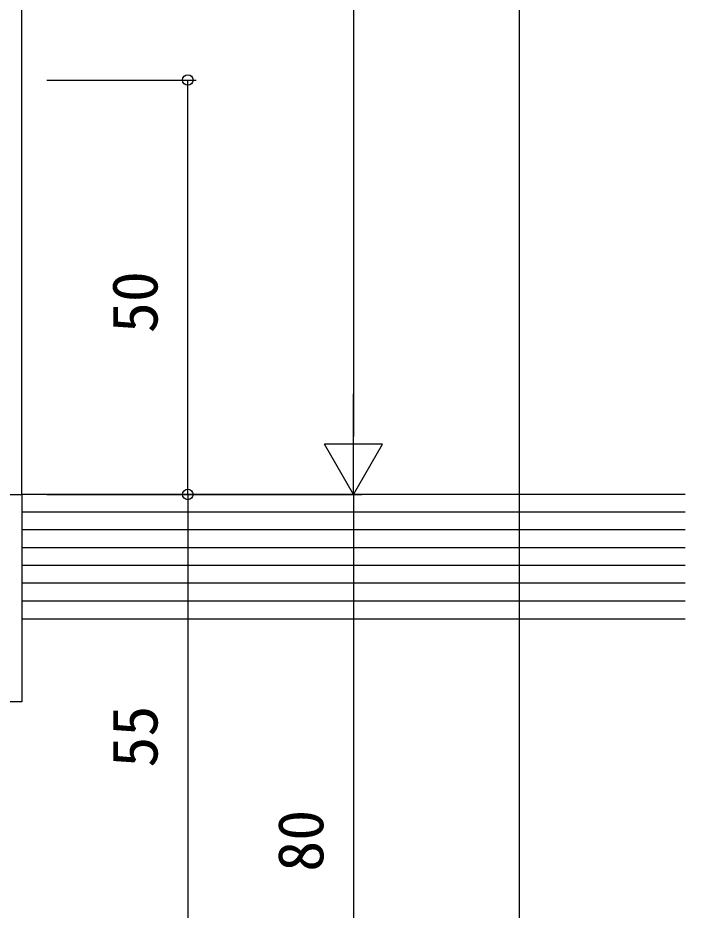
# Model space of a CAD drawing. Units: millimetres, scale not verified. Extents: x -437 to 438, y -681 to 678.
# Drawn here: x -157.3 to -76.8, y -76 to 31.6 of the extents above; entities that cross this region are included whole.
import ezdxf
from ezdxf.enums import TextEntityAlignment as Align

# ---------------------------------------------------------------- set-up
doc = ezdxf.new("R2010")
doc.units = ezdxf.units.MM
doc.header["$LTSCALE"] = 4
for name, color, linetype in [('0-6_YKK_D', 6, 'Continuous'), ('0-8_YSS_K', 3, 'Continuous'), ('0-9_YSS_KE', 3, 'Continuous')]:
    doc.layers.add(name, color=color, linetype=linetype)
doc.styles.add('ＭＳ ゴシック', font='')
doc.styles.get('ＭＳ ゴシック').set_extended_font_data('MS Gothic')

msp = doc.modelspace()

# ---------------------------------------------------------------- linework, layer by layer
at = {"layer": '0-6_YKK_D'}
for p, q in [((-96.799, -105.88), (-96.802, 513.494)), ((-116.8, 451.494), (-116.8, -18.881)), ((-153.8, 24.119), (-135.8, 24.119)), ((-136.8, -25.881), (-136.8, 24.119)), ((-116.8, -25.881), (-116.8, -13.756)), ((-116.8, -25.881), (-120.3, -19.818)), ((-113.3, -19.818), (-120.3, -19.818)), ((-116.8, -25.881), (-113.3, -19.818)), ((-153.8, -25.881), (-115.8, -25.881)), ((-153.8, -25.881), (-135.8, -25.881)), ((-153.8, -25.881), (-135.8, -25.881)), ((-153.8, -25.881), (-115.8, -25.881)), ((-136.8, -25.881), (-136.8, -80.881)), ((-116.8, -25.881), (-116.8, -105.881))]:
    msp.add_line(p, q, dxfattribs=at)
for centre in [(-136.8, 24.119), (-136.8, -25.881), (-136.8, -25.881)]:
    msp.add_circle(centre, 0.637, dxfattribs=at)
at = {"layer": '0-8_YSS_K'}
for p, q in [((-156.799, -25.881), (-156.8, 214.807)), ((-156.799, -25.881), (-156.8, 214.807)), ((-76.799, -28.023), (-156.799, -28.023)), ((-76.799, -30.166), (-156.799, -30.166)), ((-76.799, -32.309), (-156.799, -32.309)), ((-76.799, -34.452), (-156.799, -34.452)), ((-76.799, -36.595), (-156.799, -36.595)), ((-76.799, -38.738), (-156.799, -38.738))]:
    msp.add_line(p, q, dxfattribs=at)
at = {"layer": '0-9_YSS_KE'}
for p, q in [((-76.799, -25.881), (-156.799, -25.881)), ((-156.799, -25.881), (-156.799, -40.881)), ((-156.799, -40.881), (-76.799, -40.881))]:
    msp.add_line(p, q, dxfattribs=at)
msp.add_lwpolyline([(-211.8, -25.881), (-156.8, -25.881), (-156.8, -50.881), (-226.8, -50.881)], dxfattribs=at)

# ---------------------------------------------------------------- texts
at = {"layer": '0-6_YKK_D', "style": 'ＭＳ ゴシック'}
for s, p in [('50', (-138.8, -6.42)), ('55', (-138.8, -58.835)), ('80', (-118.8, -71.399))]:
    msp.add_text(s, height=5.499, rotation=90, dxfattribs=at).set_placement(p, align=Align.BOTTOM_LEFT)

doc.saveas('drawing.dxf')
